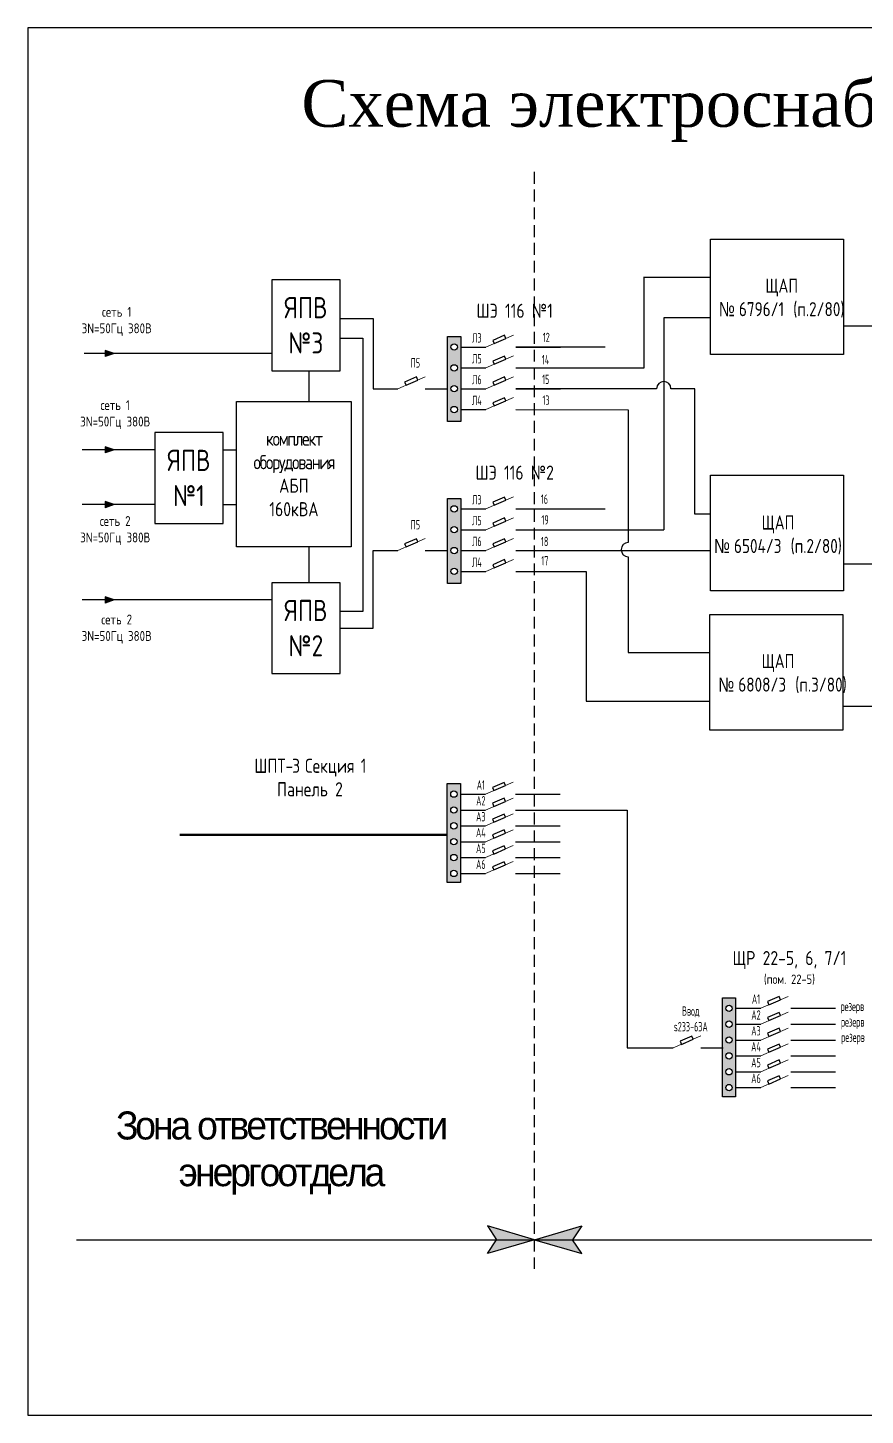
# Model space of a CAD drawing. Header units: millimetres. Extents: x 915 to 1335, y 525 to 822.
# Drawn here: x 915.4 to 1094.7, y 525.3 to 822.3 of the extents above; entities that cross this region are included whole.
import ezdxf

# ---------------------------------------------------------------- set-up
doc = ezdxf.new("R2010")
doc.units = ezdxf.units.MM
doc.header["$LTSCALE"] = 0.1
doc.linetypes.add('DASHEDX2', pattern=[38.1, 25.4, -12.7])
doc.styles.add('стиль1', font='txt.shx', dxfattribs={"width": 0.75, "height": 1.2})

msp = doc.modelspace()

# ---------------------------------------------------------------- hatches: boundary and pattern name
h = msp.add_hatch(color=256)
h.paths.add_polyline_path([(1008.09, 756.16), (1005.28, 756.16), (1005.28, 737.94), (1008.09, 737.94)])
h.paths.add_polyline_path([(1006, 753.91, -1), (1007.37, 753.91, -1)], flags=16)
h.paths.add_polyline_path([(1007.37, 749.45, -1), (1006, 749.45, -1)], flags=16)
h.paths.add_polyline_path([(1007.37, 744.99, -1), (1006, 744.99, -1)], flags=16)
h.paths.add_polyline_path([(1007.37, 740.53, -1), (1006, 740.53, -1)], flags=16)
h = msp.add_hatch(color=256)
h.paths.add_polyline_path([(931.94, 753.19), (931.94, 752.53), (933.89, 752.53)])
h.paths.add_polyline_path([(933.89, 752.53), (931.94, 752.53), (931.94, 751.87)])
h = msp.add_hatch(color=256)
h.paths.add_polyline_path([(931.94, 732.57), (931.94, 731.91), (933.89, 731.91)])
h.paths.add_polyline_path([(933.89, 731.91), (931.94, 731.91), (931.94, 731.24)])
h = msp.add_hatch(color=256)
h.paths.add_polyline_path([(931.94, 720.85), (931.94, 720.19), (933.89, 720.19)])
h.paths.add_polyline_path([(933.89, 720.19), (931.94, 720.19), (931.94, 719.52)])
h = msp.add_hatch(color=256)
h.paths.add_polyline_path([(1005.28, 703.3), (1008.09, 703.3), (1008.09, 721.52), (1005.28, 721.52)])
h.paths.add_polyline_path([(1007.37, 719.27, -1), (1006, 719.27, -1)], flags=16)
h.paths.add_polyline_path([(1007.37, 714.81, -1), (1006, 714.81, -1)], flags=16)
h.paths.add_polyline_path([(1007.37, 710.35, -1), (1006, 710.35, -1)], flags=16)
h.paths.add_polyline_path([(1007.37, 705.89, -1), (1006, 705.89, -1)], flags=16)
h = msp.add_hatch(color=256)
h.paths.add_polyline_path([(931.94, 700.43), (931.94, 699.77), (933.89, 699.77)])
h.paths.add_polyline_path([(933.89, 699.77), (931.94, 699.77), (931.94, 699.11)])
h = msp.add_hatch(color=0)
h.paths.add_polyline_path([(1005.21, 660.46), (1008.02, 660.46), (1008.02, 639.28), (1005.21, 639.27)])
edge = h.paths.add_edge_path(flags=16)
edge.add_arc((1006.62, 658.21), 0.682, 0, 360)
edge = h.paths.add_edge_path(flags=16)
edge.add_arc((1006.62, 654.81), 0.682, 0, 360)
edge = h.paths.add_edge_path(flags=16)
edge.add_arc((1006.62, 651.42), 0.682, 0, 360)
edge = h.paths.add_edge_path(flags=16)
edge.add_arc((1006.62, 648.02), 0.682, 0, 360)
edge = h.paths.add_edge_path(flags=16)
edge.add_arc((1006.62, 644.63), 0.682, 0, 360)
edge = h.paths.add_edge_path(flags=16)
edge.add_arc((1006.62, 641.23), 0.682, 0, 360)
h = msp.add_hatch(color=0)
h.paths.add_polyline_path([(1064.11, 614.61), (1066.92, 614.61), (1066.92, 593.44), (1064.11, 593.42)])
edge = h.paths.add_edge_path(flags=16)
edge.add_arc((1065.51, 612.36), 0.682, 0, 360)
edge = h.paths.add_edge_path(flags=16)
edge.add_arc((1065.51, 608.97), 0.682, 0, 360)
edge = h.paths.add_edge_path(flags=16)
edge.add_arc((1065.51, 605.57), 0.682, 0, 360)
edge = h.paths.add_edge_path(flags=16)
edge.add_arc((1065.51, 602.18), 0.682, 0, 360)
edge = h.paths.add_edge_path(flags=16)
edge.add_arc((1065.51, 598.78), 0.682, 0, 360)
edge = h.paths.add_edge_path(flags=16)
edge.add_arc((1065.51, 595.39), 0.682, 0, 360)
h = msp.add_hatch(color=256)
h.paths.add_polyline_path([(1013.79, 565.8), (1015.74, 562.83), (1023.89, 562.83)])
h.paths.add_polyline_path([(1023.89, 562.83), (1015.74, 562.83), (1013.79, 559.86)])
h.paths.add_polyline_path([(1032.04, 562.83), (1023.89, 562.83), (1033.99, 559.86)])
h.paths.add_polyline_path([(1033.99, 565.8), (1023.89, 562.83), (1032.04, 562.83)])

# ---------------------------------------------------------------- linework, layer by layer
for p, q in [((915.4, 822.25), (915.4, 525.25)), ((1335.4, 822.25), (915.4, 822.25)), ((1061.39, 768.81), (1047.2, 768.81)), ((1047.34, 749.45), (1047.34, 768.81)), ((982.26, 759.99), (989.31, 759.99)), ((989.31, 759.99), (989.31, 744.99)), ((1061.52, 760.15), (1051.55, 760.15)), ((1051.55, 760.15), (1051.55, 714.81)), ((1089.99, 758.48), (1108.76, 758.48)), ((982.26, 755.84), (987.12, 755.84)), ((987.12, 755.84), (987.12, 697.28)), ((967.62, 752.53), (927.45, 752.53)), ((933.89, 752.53), (931.94, 753.19)), ((931.94, 753.19), (931.94, 751.87)), ((933.89, 752.53), (931.94, 751.87)), ((1008.09, 753.91), (1013.47, 753.91)), ((1019.88, 753.91), (1029.44, 753.91)), ((1039.01, 753.91), (1019.88, 753.91)), ((975.6, 748.85), (975.6, 742.22)), ((1008.09, 749.45), (1013.47, 749.45)), ((1019.88, 749.45), (1047.34, 749.45)), ((989.31, 744.99), (994.62, 744.99)), ((1000.5, 744.99), (1005.28, 744.99)), ((1008.09, 744.99), (1013.47, 744.99)), ((1019.88, 744.99), (1029.44, 744.99)), ((1050.01, 744.99), (1019.88, 744.99)), ((1058.19, 744.99), (1053.09, 744.99)), ((1058.19, 718.1), (1058.19, 744.99)), ((1008.09, 740.53), (1013.47, 740.53)), ((1019.88, 740.53), (1043.94, 740.5)), ((1043.94, 740.5), (1043.94, 712.08)), ((942.58, 731.91), (927.06, 731.91)), ((933.89, 731.91), (931.94, 732.57)), ((931.94, 732.57), (931.94, 731.24)), ((933.89, 731.91), (931.94, 731.24)), ((957.22, 731.91), (960.09, 731.91)), ((942.58, 720.19), (927.06, 720.19)), ((933.89, 720.19), (931.94, 720.85)), ((931.94, 720.85), (931.94, 719.52)), ((933.89, 720.19), (931.94, 719.52)), ((957.22, 720.19), (960.09, 720.19)), ((1008.09, 719.27), (1013.47, 719.27)), ((1019.88, 719.27), (1029.44, 719.27)), ((1019.88, 719.27), (1039.01, 719.27)), ((1061.52, 718.1), (1058.19, 718.1)), ((1008.09, 714.81), (1013.47, 714.81)), ((1019.88, 714.81), (1051.55, 714.81)), ((975.6, 711.13), (975.6, 703.45)), ((989.31, 693.74), (989.31, 710.35)), ((989.31, 710.35), (994.62, 710.35)), ((1000.5, 710.35), (1005.28, 710.35)), ((1008.09, 710.35), (1013.47, 710.35)), ((1019.88, 710.35), (1061.52, 710.35)), ((1089.99, 707.48), (1108.76, 707.48)), ((1008.09, 705.89), (1013.47, 705.89)), ((1019.88, 705.89), (1034.9, 705.89)), ((1034.9, 705.89), (1034.9, 678.13)), ((967.62, 699.77), (927.06, 699.77)), ((933.89, 699.77), (931.94, 700.43)), ((931.94, 700.43), (931.94, 699.11)), ((933.89, 699.77), (931.94, 699.11)), ((987.12, 697.28), (982.26, 697.28)), ((982.26, 693.74), (989.31, 693.74)), ((1034.9, 678.13), (1061.42, 678.13)), ((1008.02, 658.21), (1013.4, 658.21)), ((1019.82, 658.21), (1029.37, 658.21)), ((1008.02, 654.81), (1013.4, 654.81)), ((1019.82, 654.81), (1029.37, 654.81)), ((1008.02, 651.42), (1013.4, 651.42)), ((1019.82, 651.42), (1029.37, 651.42)), ((1008.02, 648.02), (1013.4, 648.02)), ((1019.82, 648.02), (1029.37, 648.02)), ((1008.02, 644.63), (1013.4, 644.63)), ((1019.82, 644.63), (1029.37, 644.63)), ((1008.02, 641.23), (1013.4, 641.23)), ((1019.82, 641.23), (1029.37, 641.23)), ((1066.92, 612.36), (1072.3, 612.36)), ((1078.71, 612.36), (1088.27, 612.36)), ((1066.92, 608.97), (1072.3, 608.97)), ((1078.71, 608.97), (1088.27, 608.97)), ((1048.26, 603.88), (1053.57, 603.88)), ((1059.45, 603.88), (1064.23, 603.88)), ((1066.92, 605.57), (1072.3, 605.57)), ((1078.71, 605.57), (1088.27, 605.57)), ((1066.92, 602.18), (1072.3, 602.18)), ((1078.71, 602.18), (1088.27, 602.18)), ((1066.92, 598.78), (1072.3, 598.78)), ((1078.71, 598.78), (1088.27, 598.78)), ((1066.92, 595.39), (1072.3, 595.39)), ((1078.71, 595.39), (1088.27, 595.39)), ((1023.89, 562.83), (1013.79, 565.81)), ((1013.79, 565.81), (1015.74, 562.83)), ((1023.89, 562.83), (1033.99, 565.81)), ((1033.99, 565.81), (1032.04, 562.83)), ((925.82, 562.83), (1326.35, 562.83)), ((1023.89, 562.83), (1013.79, 559.86)), ((1013.79, 559.86), (1015.74, 562.83)), ((1023.89, 562.83), (1033.99, 559.86)), ((1033.99, 559.86), (1032.04, 562.83)), ((915.4, 525.25), (1335.4, 525.25))]:
    msp.add_line(p, q)
at = {"linetype": 'DASHEDX2'}
msp.add_line((1023.83, 791.42), (1023.83, 556.6), dxfattribs=at)
at = {"lineweight": 15}
for p, q in [((1013.47, 753.91), (1019.35, 756.47)), ((1013.47, 749.45), (1019.35, 752.01)), ((994.62, 744.99), (1000.5, 747.55)), ((1013.47, 744.99), (1019.35, 747.55)), ((1013.47, 740.53), (1019.35, 743.09)), ((1013.47, 719.27), (1019.35, 721.83)), ((1013.47, 714.81), (1019.35, 717.37)), ((994.62, 710.35), (1000.5, 712.91)), ((1013.47, 710.35), (1019.35, 712.91)), ((1013.47, 705.89), (1019.35, 708.45)), ((1013.4, 658.21), (1019.28, 660.77)), ((1013.4, 654.81), (1019.28, 657.37)), ((1013.4, 651.42), (1019.28, 653.98)), ((1013.4, 648.02), (1019.28, 650.58)), ((1013.4, 644.63), (1019.28, 647.19)), ((1013.4, 641.23), (1019.28, 643.79)), ((1072.3, 612.36), (1078.18, 614.92)), ((1072.3, 608.97), (1078.18, 611.53)), ((1053.57, 603.88), (1059.45, 606.44)), ((1072.3, 605.57), (1078.18, 608.13)), ((1072.3, 602.18), (1078.18, 604.74)), ((1072.3, 598.78), (1078.18, 601.34)), ((1072.3, 595.39), (1078.18, 597.95))]:
    msp.add_line(p, q, dxfattribs=at)
at = {"lineweight": 50}
msp.add_line((1005.21, 649.49), (947.99, 649.49), dxfattribs=at)
for points in [[(1061.52, 777.01), (1089.99, 777.01), (1089.99, 752.29), (1061.52, 752.29)], [(982.26, 768.28), (967.62, 768.28), (967.62, 748.85), (982.26, 748.85)], [(1005.28, 756.16), (1008.09, 756.16), (1008.09, 737.94), (1005.28, 737.94)], [(1015.22, 754.67), (1017.72, 755.76), (1017.42, 756.43), (1014.92, 755.34)], [(1015.22, 750.21), (1017.72, 751.3), (1017.42, 751.97), (1014.92, 750.88)], [(996.37, 745.75), (998.87, 746.84), (998.58, 747.51), (996.07, 746.42)], [(1015.22, 745.75), (1017.72, 746.84), (1017.42, 747.51), (1014.92, 746.42)], [(1015.22, 741.29), (1017.72, 742.38), (1017.42, 743.05), (1014.92, 741.96)], [(960.09, 742.22), (984.63, 742.22), (984.63, 711.13), (960.09, 711.13)], [(957.22, 735.59), (942.58, 735.59), (942.58, 716.16), (957.22, 716.16)], [(1061.52, 726.45), (1089.99, 726.45), (1089.99, 701.74), (1061.52, 701.74)], [(1015.22, 720.03), (1017.72, 721.12), (1017.42, 721.79), (1014.92, 720.7)], [(1005.28, 721.52), (1008.09, 721.52), (1008.09, 703.3), (1005.28, 703.3)], [(1015.22, 715.57), (1017.72, 716.66), (1017.42, 717.33), (1014.92, 716.24)], [(996.37, 711.11), (998.87, 712.2), (998.58, 712.87), (996.07, 711.78)], [(1015.22, 711.11), (1017.72, 712.2), (1017.42, 712.87), (1014.92, 711.78)], [(1015.22, 706.65), (1017.72, 707.74), (1017.42, 708.41), (1014.92, 707.32)], [(982.26, 703.45), (967.62, 703.45), (967.62, 684.02), (982.26, 684.02)], [(1061.42, 696.65), (1089.89, 696.65), (1089.89, 671.93), (1061.42, 671.93)], [(1005.21, 660.46), (1008.02, 660.46), (1008.02, 639.28), (1005.21, 639.27)], [(1015.15, 658.97), (1017.65, 660.06), (1017.36, 660.73), (1014.86, 659.64)], [(1015.15, 655.57), (1017.65, 656.66), (1017.36, 657.34), (1014.86, 656.25)], [(1015.15, 652.18), (1017.65, 653.27), (1017.36, 653.94), (1014.86, 652.85)], [(1015.15, 648.78), (1017.65, 649.87), (1017.36, 650.55), (1014.86, 649.46)], [(1015.15, 645.39), (1017.65, 646.48), (1017.36, 647.15), (1014.86, 646.06)], [(1015.15, 641.99), (1017.65, 643.08), (1017.36, 643.75), (1014.86, 642.66)], [(1074.04, 613.12), (1076.55, 614.21), (1076.25, 614.89), (1073.75, 613.8)], [(1064.11, 614.61), (1066.92, 614.61), (1066.92, 593.44), (1064.11, 593.42)], [(1074.04, 609.73), (1076.55, 610.82), (1076.25, 611.49), (1073.75, 610.4)], [(1055.32, 604.64), (1057.82, 605.73), (1057.53, 606.4), (1055.03, 605.31)], [(1074.04, 606.33), (1076.55, 607.42), (1076.25, 608.1), (1073.75, 607.01)], [(1074.04, 602.94), (1076.55, 604.03), (1076.25, 604.7), (1073.75, 603.61)], [(1074.04, 599.54), (1076.55, 600.63), (1076.25, 601.3), (1073.75, 600.21)], [(1074.04, 596.15), (1076.55, 597.24), (1076.25, 597.91), (1073.75, 596.82)]]:
    msp.add_lwpolyline(points, close=True)
for points in [[(1043.95, 709), (1043.95, 688.52), (1061.42, 688.52)], [(1102.87, 633.49), (1102.87, 676.99), (1089.89, 676.99)], [(1029.37, 654.81), (1043.68, 654.81), (1043.68, 603.88), (1048.26, 603.88)]]:
    msp.add_lwpolyline(points)
for centre in [(1006.68, 753.91), (1006.68, 749.45), (1006.68, 744.99), (1006.68, 740.53), (1006.68, 719.27), (1006.68, 714.81), (1006.68, 710.35), (1006.68, 705.89), (1006.62, 658.21), (1006.62, 654.81), (1006.62, 651.42), (1006.62, 648.02), (1006.62, 644.63), (1006.62, 641.23), (1065.51, 612.36), (1065.51, 608.97), (1065.51, 605.57), (1065.51, 602.18), (1065.51, 598.78), (1065.51, 595.39)]:
    msp.add_circle(centre, 0.682)
for centre, start, end in [((1051.55, 744.99), 0, 180), ((1043.95, 710.54), 90, 270)]:
    msp.add_arc(centre, 1.54, start, end)

# ---------------------------------------------------------------- texts
at = {"attachment_point": 5}
for s, insert, char_height, width in [('{\\fTimes New Roman|b0|i0|c204|p18;Схема электроснабжения боевого поста 4БП-480}', (1131.84, 804.44), 10, 408.4824), ('{\\fGOST|b0|i0|c204|p34;ЯПВ №3}', (974.94, 758.56), 4.5247, 14.6388), ('{\\fGOST|b0|i0|c204|p34;сеть 1\\P3N=50Гц 380В}', (934.44, 759.39), 2.1115, 23.5555), ('{\\fGOST|b0|i0|c204|p34;ШЭ 116 №1}', (1019.63, 761.67), 3.0165, 29.2156), ('{\\fGOST|b0|i0|c204|p34;сеть 1\\P3N=50Гц 380В}', (934.12, 739.43), 2.1115, 23.5555), ('{\\fGOST|b0|i0|c204|p34;\\T0.75;комплект оборудования \\T1;АБП 160кВА}', (972.38, 726.74), 3.0165, 14.6388), ('{\\fGOST|b0|i0|c204|p34;ЯПВ №1}', (949.9, 725.87), 4.5247, 14.6388), ('{\\fGOST|b0|i0|c204|p34;ШЭ 116 №2}', (1019.63, 727.03), 3.0165, 29.2156), ('{\\fGOST|b0|i0|c204|p34;сеть 2\\P3N=50Гц 380В}', (934.12, 714.62), 2.1115, 23.5555), ('{\\fGOST|b0|i0|c204|p34;ЯПВ №2}', (974.94, 693.74), 4.5247, 14.6388), ('{\\fGOST|b0|i0|c204|p34;сеть 2\\P3N=50Гц 380В}', (934.44, 693.54), 2.1115, 23.5555), ('{\\fGOST|b0|i0|c204|p34;ШПТ\\fGOST|b0|i0|c0|p34;\\T0.75;-\\fGOST|b0|i0|c204|p34;3 \\T1;Секция\\T0.75; 1 \\T1;Панель 2}', (975.8, 661.76), 3.01649, 26.8862), ('{\\fGOST|b0|i0|c204|p34;ЩР 22-5, 6, 7/1\\P\\H0.6667x;(пом. 22-5)}', (1078.44, 621), 3.0165, 41.6938), ('{\\T0.85;Зона ответственности\\Pэнергоотдела}', (969.5, 581.38), 6, 78.6414)]:
    msp.add_mtext(s, dxfattribs=dict(at, insert=insert, char_height=char_height, width=width))
at = {"style": 'стиль1'}
for s, insert, char_height, width, attachment_point in [('ЩАП\\P{\\fArial|b0|i0|c204|p34;№ }6796/1 (п.2/80)', (1076.79, 764.38), 3.0165, 32.9327, 5), ('{\\fGOST|b0|i0|c204|p34;Л3}', (1011.53, 755.87), 2.011, 24.5678, 5), ('{\\fGOST|b0|i0|c204|p34;12}', (1026.39, 755.97), 2.011, 24.5678, 5), ('{\\fGOST|b0|i0|c204|p34;П5}', (998.37, 750.51), 2.011, 24.5678, 5), ('{\\fGOST|b0|i0|c204|p34;Л5}', (1011.53, 751.41), 2.011, 24.5678, 5), ('{\\fGOST|b0|i0|c204|p34;14}', (1026.24, 751.21), 2.011, 24.5678, 5), ('{\\fGOST|b0|i0|c204|p34;Л6}', (1011.53, 746.95), 2.011, 24.5678, 5), ('{\\fGOST|b0|i0|c204|p34;15}', (1026.29, 747), 2.011, 24.5678, 5), ('{\\fGOST|b0|i0|c204|p34;Л4}', (1011.53, 742.49), 2.011, 24.5678, 5), ('{\\fGOST|b0|i0|c204|p34;13}', (1026.34, 742.54), 2.011, 24.5678, 5), ('{\\fGOST|b0|i0|c204|p34;Л3}', (1011.53, 721.23), 2.011, 24.5678, 5), ('{\\fGOST|b0|i0|c204|p34;16}', (1026, 721.35), 2.011, 24.5678, 5), ('{\\fGOST|b0|i0|c204|p34;П5}', (998.37, 715.87), 2.011, 24.5678, 5), ('{\\fGOST|b0|i0|c204|p34;Л5}', (1011.53, 716.77), 2.011, 24.5678, 5), ('{\\fGOST|b0|i0|c204|p34;19}', (1026.14, 716.91), 2.011, 24.5678, 5), ('ЩАП\\P{\\fArial|b0|i0|c204|p34;№ }6504/3 (п.2/80)', (1075.99, 713.69), 3.0165, 32.9327, 5), ('{\\fGOST|b0|i0|c204|p34;Л6}', (1011.53, 712.31), 2.011, 24.5678, 5), ('{\\fGOST|b0|i0|c204|p34;18}', (1026.04, 712.29), 2.011, 24.5678, 5), ('{\\fGOST|b0|i0|c204|p34;Л4}', (1011.53, 707.85), 2.011, 24.5678, 5), ('{\\fGOST|b0|i0|c204|p34;17}', (1026.09, 708.17), 2.011, 24.5678, 5), ('ЩАП\\P {\\fArial|b0|i0|c204|p34;№ }6808/3 (п.3/80)', (1075.99, 684.02), 3.0165, 32.9327, 5), ('{\\fGOST|b0|i0|c204|p34;А1}', (1012.38, 660.17), 2.011, 24.5678, 5), ('{\\fGOST|b0|i0|c204|p34;А2}', (1012.38, 656.78), 2.011, 24.5678, 5), ('{\\fGOST|b0|i0|c204|p34;А3}', (1012.38, 653.38), 2.011, 24.5678, 5), ('{\\fGOST|b0|i0|c204|p34;А4}', (1012.38, 649.99), 2.011, 24.5678, 5), ('{\\fGOST|b0|i0|c204|p34;А5}', (1012.38, 646.59), 2.011, 24.5678, 5), ('{\\fGOST|b0|i0|c204|p34;А6}', (1012.38, 643.19), 2.011, 24.5678, 5), ('{\\fGOST|b0|i0|c204|p34;А1}', (1071.28, 614.33), 2.011, 24.5678, 5), ('{\\fGOST|b0|i0|c204|p34;Ввод\\P\\fGOST|b0|i0|c0|p34;s233-63A}', (1057.32, 610.1), 2.011, 24.5678, 5), ('{\\fGOST|b0|i0|c204|p34;А2}', (1071.28, 610.93), 2.011, 24.5678, 5), ('{\\fGOST|b0|i0|c204|p34;резерв}', (1089.4, 613.78), 2.011, 24.5678, 1), ('{\\fGOST|b0|i0|c204|p34;резерв}', (1089.47, 610.45), 2.011, 24.5678, 1), ('{\\fGOST|b0|i0|c204|p34;А3}', (1071.28, 607.54), 2.011, 24.5678, 5), ('{\\fGOST|b0|i0|c204|p34;резерв}', (1089.53, 607.19), 2.011, 24.5678, 1), ('{\\fGOST|b0|i0|c204|p34;А4}', (1071.28, 604.14), 2.011, 24.5678, 5), ('{\\fGOST|b0|i0|c204|p34;А5}', (1071.28, 600.74), 2.011, 24.5678, 5), ('{\\fGOST|b0|i0|c204|p34;А6}', (1071.28, 597.35), 2.011, 24.5678, 5)]:
    msp.add_mtext(s, dxfattribs=dict(at, insert=insert, char_height=char_height, width=width, attachment_point=attachment_point))

doc.saveas('drawing.dxf')
